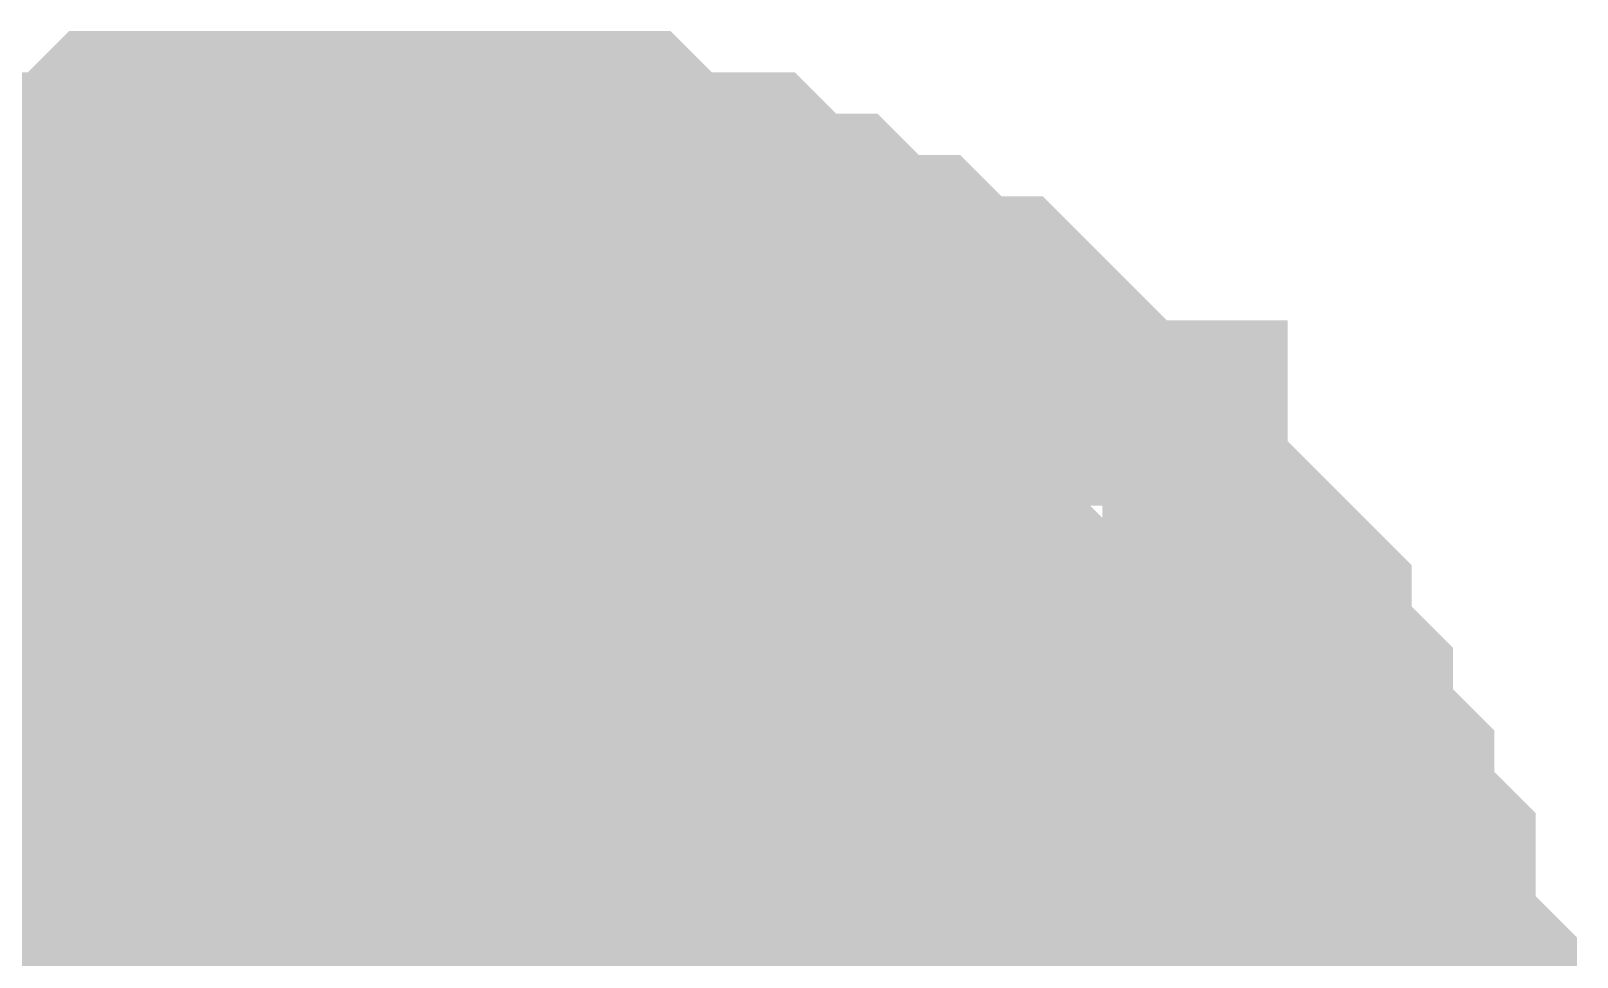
# Model space of a CAD drawing. Header units: inches. Extents: x 0 to 594, y 0 to 420.
# Drawn here: x 482.329 to 483.167, y 135.154 to 135.655 of the extents above; entities that cross this region are included whole.
import ezdxf

# ---------------------------------------------------------------- set-up
doc = ezdxf.new("R2010")
doc.units = ezdxf.units.IN
doc.layers.add('Sheet', color=255, linetype='Continuous')

msp = doc.modelspace()

# ---------------------------------------------------------------- linework, layer by layer
at = {"layer": 'Sheet'}
for points in [[(482.16584, 135.37116, 0.29972, 0.29972, 0), (482.18824, 135.39356, 0.29972, 0.29972, 0), (482.21063, 135.41596, 0.29972, 0.29972, 0), (482.23303, 135.41596, 0.29972, 0.29972, 0), (482.25543, 135.43835, 0.29972, 0.29972, 0), (482.27783, 135.43835, 0.29972, 0.29972, 0), (482.30023, 135.46075, 0.29972, 0.29972, 0), (482.32263, 135.46075, 0.29972, 0.29972, 0), (482.32263, 135.48315, 0.29972, 0.29972, 0), (482.36742, 135.48315, 0.29972, 0.29972, 0), (482.38982, 135.48315, 0.29972, 0.29972, 0), (482.41222, 135.50555, 0.29972, 0.29972, 0), (482.43462, 135.50555, 0.29972, 0.29972, 0), (482.45701, 135.50555, 0.29972, 0.29972, 0), (482.47941, 135.50555, 0.29972, 0.29972, 0), (482.50181, 135.50555, 0.29972, 0.29972, 0)], [(482.16584, 135.37116, 0.29972, 0.29972, 0), (482.18824, 135.39356, 0.29972, 0.29972, 0), (482.21063, 135.41596, 0.29972, 0.29972, 0), (482.23303, 135.41596, 0.29972, 0.29972, 0), (482.25543, 135.43835, 0.29972, 0.29972, 0), (482.27783, 135.43835, 0.29972, 0.29972, 0), (482.30023, 135.46075, 0.29972, 0.29972, 0), (482.32263, 135.46075, 0.29972, 0.29972, 0), (482.32263, 135.48315, 0.29972, 0.29972, 0), (482.36742, 135.48315, 0.29972, 0.29972, 0), (482.38982, 135.48315, 0.29972, 0.29972, 0), (482.41222, 135.50555, 0.29972, 0.29972, 0), (482.43462, 135.50555, 0.29972, 0.29972, 0), (482.45701, 135.50555, 0.29972, 0.29972, 0), (482.47941, 135.50555, 0.29972, 0.29972, 0), (482.50181, 135.50555, 0.29972, 0.29972, 0)], [(482.16584, 135.37116, 0.29972, 0.29972, 0), (482.18824, 135.39356, 0.29972, 0.29972, 0), (482.21063, 135.41596, 0.29972, 0.29972, 0), (482.23303, 135.41596, 0.29972, 0.29972, 0), (482.25543, 135.43835, 0.29972, 0.29972, 0), (482.27783, 135.43835, 0.29972, 0.29972, 0), (482.30023, 135.46075, 0.29972, 0.29972, 0), (482.32263, 135.46075, 0.29972, 0.29972, 0), (482.32263, 135.48315, 0.29972, 0.29972, 0), (482.36742, 135.48315, 0.29972, 0.29972, 0), (482.38982, 135.48315, 0.29972, 0.29972, 0), (482.41222, 135.50555, 0.29972, 0.29972, 0), (482.43462, 135.50555, 0.29972, 0.29972, 0), (482.45701, 135.50555, 0.29972, 0.29972, 0), (482.47941, 135.50555, 0.29972, 0.29972, 0), (482.50181, 135.50555, 0.29972, 0.29972, 0)], [(482.16584, 135.37116, 0.29972, 0.29972, 0), (482.18824, 135.39356, 0.29972, 0.29972, 0), (482.21063, 135.41596, 0.29972, 0.29972, 0), (482.23303, 135.41596, 0.29972, 0.29972, 0), (482.25543, 135.43835, 0.29972, 0.29972, 0), (482.27783, 135.43835, 0.29972, 0.29972, 0), (482.30023, 135.46075, 0.29972, 0.29972, 0), (482.32263, 135.46075, 0.29972, 0.29972, 0), (482.32263, 135.48315, 0.29972, 0.29972, 0), (482.36742, 135.48315, 0.29972, 0.29972, 0), (482.38982, 135.48315, 0.29972, 0.29972, 0), (482.41222, 135.50555, 0.29972, 0.29972, 0), (482.43462, 135.50555, 0.29972, 0.29972, 0), (482.45701, 135.50555, 0.29972, 0.29972, 0), (482.47941, 135.50555, 0.29972, 0.29972, 0), (482.50181, 135.50555, 0.29972, 0.29972, 0)], [(482.16584, 135.37116, 0.29972, 0.29972, 0), (482.18824, 135.39356, 0.29972, 0.29972, 0), (482.21063, 135.41596, 0.29972, 0.29972, 0), (482.23303, 135.41596, 0.29972, 0.29972, 0), (482.25543, 135.43835, 0.29972, 0.29972, 0), (482.27783, 135.43835, 0.29972, 0.29972, 0), (482.30023, 135.46075, 0.29972, 0.29972, 0), (482.32263, 135.46075, 0.29972, 0.29972, 0), (482.32263, 135.48315, 0.29972, 0.29972, 0), (482.36742, 135.48315, 0.29972, 0.29972, 0), (482.38982, 135.48315, 0.29972, 0.29972, 0), (482.41222, 135.50555, 0.29972, 0.29972, 0), (482.43462, 135.50555, 0.29972, 0.29972, 0), (482.45701, 135.50555, 0.29972, 0.29972, 0), (482.47941, 135.50555, 0.29972, 0.29972, 0), (482.50181, 135.50555, 0.29972, 0.29972, 0)], [(482.50181, 135.50555, 0.29972, 0.29972, 0), (482.50181, 135.50555, 0.29972, 0.29972, 0)], [(482.50181, 135.50555, 0.29972, 0.29972, 0), (482.52421, 135.50555, 0.29972, 0.29972, 0), (482.54661, 135.50555, 0.29972, 0.29972, 0), (482.5914, 135.50555, 0.29972, 0.29972, 0), (482.6138, 135.50555, 0.29972, 0.29972, 0), (482.6362, 135.48315, 0.29972, 0.29972, 0), (482.6586, 135.48315, 0.29972, 0.29972, 0), (482.681, 135.48315, 0.29972, 0.29972, 0), (482.70339, 135.46075, 0.29972, 0.29972, 0), (482.72579, 135.46075, 0.29972, 0.29972, 0), (482.74819, 135.43835, 0.29972, 0.29972, 0), (482.77059, 135.43835, 0.29972, 0.29972, 0), (482.79299, 135.41596, 0.29972, 0.29972, 0), (482.81539, 135.41596, 0.29972, 0.29972, 0), (482.83778, 135.39356, 0.29972, 0.29972, 0), (482.86018, 135.37116, 0.29972, 0.29972, 0), (482.86018, 135.34876, 0.29972, 0.29972, 0), (482.88258, 135.34876, 0.29972, 0.29972, 0), (482.90498, 135.32637, 0.29972, 0.29972, 0), (482.92738, 135.30397, 0.29972, 0.29972, 0), (482.92738, 135.28157, 0.29972, 0.29972, 0), (482.94977, 135.25917, 0.29972, 0.29972, 0), (482.94977, 135.23677, 0.29972, 0.29972, 0), (482.97217, 135.21438, 0.29972, 0.29972, 0), (482.97217, 135.19198, 0.29972, 0.29972, 0), (482.99457, 135.16958, 0.29972, 0.29972, 0), (482.99457, 135.14718, 0.29972, 0.29972, 0), (482.99457, 135.12479, 0.29972, 0.29972, 0), (483.01697, 135.10239, 0.29972, 0.29972, 0), (483.01697, 135.07999, 0.29972, 0.29972, 0), (483.01697, 135.0352, 0.29972, 0.29972, 0), (483.01697, 135.0128, 0.29972, 0.29972, 0), (483.01697, 134.9904, 0.29972, 0.29972, 0)], [(482.50181, 135.50555, 0.29972, 0.29972, 0), (482.50181, 135.50555, 0.29972, 0.29972, 0)], [(482.50181, 135.50555, 0.29972, 0.29972, 0), (482.52421, 135.50555, 0.29972, 0.29972, 0), (482.54661, 135.50555, 0.29972, 0.29972, 0), (482.5914, 135.50555, 0.29972, 0.29972, 0), (482.6138, 135.50555, 0.29972, 0.29972, 0), (482.6362, 135.48315, 0.29972, 0.29972, 0), (482.6586, 135.48315, 0.29972, 0.29972, 0), (482.681, 135.48315, 0.29972, 0.29972, 0), (482.70339, 135.46075, 0.29972, 0.29972, 0), (482.72579, 135.46075, 0.29972, 0.29972, 0), (482.74819, 135.43835, 0.29972, 0.29972, 0), (482.77059, 135.43835, 0.29972, 0.29972, 0), (482.79299, 135.41596, 0.29972, 0.29972, 0), (482.81539, 135.41596, 0.29972, 0.29972, 0), (482.83778, 135.39356, 0.29972, 0.29972, 0), (482.86018, 135.37116, 0.29972, 0.29972, 0), (482.86018, 135.34876, 0.29972, 0.29972, 0), (482.88258, 135.34876, 0.29972, 0.29972, 0), (482.90498, 135.32637, 0.29972, 0.29972, 0), (482.92738, 135.30397, 0.29972, 0.29972, 0), (482.92738, 135.28157, 0.29972, 0.29972, 0), (482.94977, 135.25917, 0.29972, 0.29972, 0), (482.94977, 135.23677, 0.29972, 0.29972, 0), (482.97217, 135.21438, 0.29972, 0.29972, 0), (482.97217, 135.19198, 0.29972, 0.29972, 0), (482.99457, 135.16958, 0.29972, 0.29972, 0), (482.99457, 135.14718, 0.29972, 0.29972, 0), (482.99457, 135.12479, 0.29972, 0.29972, 0), (483.01697, 135.10239, 0.29972, 0.29972, 0), (483.01697, 135.07999, 0.29972, 0.29972, 0), (483.01697, 135.0352, 0.29972, 0.29972, 0), (483.01697, 135.0128, 0.29972, 0.29972, 0), (483.01697, 134.9904, 0.29972, 0.29972, 0)], [(482.50181, 135.50555, 0.29972, 0.29972, 0), (482.50181, 135.50555, 0.29972, 0.29972, 0)], [(482.50181, 135.50555, 0.29972, 0.29972, 0), (482.52421, 135.50555, 0.29972, 0.29972, 0), (482.54661, 135.50555, 0.29972, 0.29972, 0), (482.5914, 135.50555, 0.29972, 0.29972, 0), (482.6138, 135.50555, 0.29972, 0.29972, 0), (482.6362, 135.48315, 0.29972, 0.29972, 0), (482.6586, 135.48315, 0.29972, 0.29972, 0), (482.681, 135.48315, 0.29972, 0.29972, 0), (482.70339, 135.46075, 0.29972, 0.29972, 0), (482.72579, 135.46075, 0.29972, 0.29972, 0), (482.74819, 135.43835, 0.29972, 0.29972, 0), (482.77059, 135.43835, 0.29972, 0.29972, 0), (482.79299, 135.41596, 0.29972, 0.29972, 0), (482.81539, 135.41596, 0.29972, 0.29972, 0), (482.83778, 135.39356, 0.29972, 0.29972, 0), (482.86018, 135.37116, 0.29972, 0.29972, 0), (482.86018, 135.34876, 0.29972, 0.29972, 0), (482.88258, 135.34876, 0.29972, 0.29972, 0), (482.90498, 135.32637, 0.29972, 0.29972, 0), (482.92738, 135.30397, 0.29972, 0.29972, 0), (482.92738, 135.28157, 0.29972, 0.29972, 0), (482.94977, 135.25917, 0.29972, 0.29972, 0), (482.94977, 135.23677, 0.29972, 0.29972, 0), (482.97217, 135.21438, 0.29972, 0.29972, 0), (482.97217, 135.19198, 0.29972, 0.29972, 0), (482.99457, 135.16958, 0.29972, 0.29972, 0), (482.99457, 135.14718, 0.29972, 0.29972, 0), (482.99457, 135.12479, 0.29972, 0.29972, 0), (483.01697, 135.10239, 0.29972, 0.29972, 0), (483.01697, 135.07999, 0.29972, 0.29972, 0), (483.01697, 135.0352, 0.29972, 0.29972, 0), (483.01697, 135.0128, 0.29972, 0.29972, 0), (483.01697, 134.9904, 0.29972, 0.29972, 0)], [(482.50181, 135.50555, 0.29972, 0.29972, 0), (482.50181, 135.50555, 0.29972, 0.29972, 0)], [(482.50181, 135.50555, 0.29972, 0.29972, 0), (482.52421, 135.50555, 0.29972, 0.29972, 0), (482.54661, 135.50555, 0.29972, 0.29972, 0), (482.5914, 135.50555, 0.29972, 0.29972, 0), (482.6138, 135.50555, 0.29972, 0.29972, 0), (482.6362, 135.48315, 0.29972, 0.29972, 0), (482.6586, 135.48315, 0.29972, 0.29972, 0), (482.681, 135.48315, 0.29972, 0.29972, 0), (482.70339, 135.46075, 0.29972, 0.29972, 0), (482.72579, 135.46075, 0.29972, 0.29972, 0), (482.74819, 135.43835, 0.29972, 0.29972, 0), (482.77059, 135.43835, 0.29972, 0.29972, 0), (482.79299, 135.41596, 0.29972, 0.29972, 0), (482.81539, 135.41596, 0.29972, 0.29972, 0), (482.83778, 135.39356, 0.29972, 0.29972, 0), (482.86018, 135.37116, 0.29972, 0.29972, 0), (482.86018, 135.34876, 0.29972, 0.29972, 0), (482.88258, 135.34876, 0.29972, 0.29972, 0), (482.90498, 135.32637, 0.29972, 0.29972, 0), (482.92738, 135.30397, 0.29972, 0.29972, 0), (482.92738, 135.28157, 0.29972, 0.29972, 0), (482.94977, 135.25917, 0.29972, 0.29972, 0), (482.94977, 135.23677, 0.29972, 0.29972, 0), (482.97217, 135.21438, 0.29972, 0.29972, 0), (482.97217, 135.19198, 0.29972, 0.29972, 0), (482.99457, 135.16958, 0.29972, 0.29972, 0), (482.99457, 135.14718, 0.29972, 0.29972, 0), (482.99457, 135.12479, 0.29972, 0.29972, 0), (483.01697, 135.10239, 0.29972, 0.29972, 0), (483.01697, 135.07999, 0.29972, 0.29972, 0), (483.01697, 135.0352, 0.29972, 0.29972, 0), (483.01697, 135.0128, 0.29972, 0.29972, 0), (483.01697, 134.9904, 0.29972, 0.29972, 0)], [(482.50181, 135.50555, 0.29972, 0.29972, 0), (482.50181, 135.50555, 0.29972, 0.29972, 0)], [(482.50181, 135.50555, 0.29972, 0.29972, 0), (482.52421, 135.50555, 0.29972, 0.29972, 0), (482.54661, 135.50555, 0.29972, 0.29972, 0), (482.5914, 135.50555, 0.29972, 0.29972, 0), (482.6138, 135.50555, 0.29972, 0.29972, 0), (482.6362, 135.48315, 0.29972, 0.29972, 0), (482.6586, 135.48315, 0.29972, 0.29972, 0), (482.681, 135.48315, 0.29972, 0.29972, 0), (482.70339, 135.46075, 0.29972, 0.29972, 0), (482.72579, 135.46075, 0.29972, 0.29972, 0), (482.74819, 135.43835, 0.29972, 0.29972, 0), (482.77059, 135.43835, 0.29972, 0.29972, 0), (482.79299, 135.41596, 0.29972, 0.29972, 0), (482.81539, 135.41596, 0.29972, 0.29972, 0), (482.83778, 135.39356, 0.29972, 0.29972, 0), (482.86018, 135.37116, 0.29972, 0.29972, 0), (482.86018, 135.34876, 0.29972, 0.29972, 0), (482.88258, 135.34876, 0.29972, 0.29972, 0), (482.90498, 135.32637, 0.29972, 0.29972, 0), (482.92738, 135.30397, 0.29972, 0.29972, 0), (482.92738, 135.28157, 0.29972, 0.29972, 0), (482.94977, 135.25917, 0.29972, 0.29972, 0), (482.94977, 135.23677, 0.29972, 0.29972, 0), (482.97217, 135.21438, 0.29972, 0.29972, 0), (482.97217, 135.19198, 0.29972, 0.29972, 0), (482.99457, 135.16958, 0.29972, 0.29972, 0), (482.99457, 135.14718, 0.29972, 0.29972, 0), (482.99457, 135.12479, 0.29972, 0.29972, 0), (483.01697, 135.10239, 0.29972, 0.29972, 0), (483.01697, 135.07999, 0.29972, 0.29972, 0), (483.01697, 135.0352, 0.29972, 0.29972, 0), (483.01697, 135.0128, 0.29972, 0.29972, 0), (483.01697, 134.9904, 0.29972, 0.29972, 0)], [(482.27783, 135.43835, 0.09906, 0.09906, 0), (482.30023, 135.46075, 0.09906, 0.09906, 0), (482.32263, 135.46075, 0.09906, 0.09906, 0), (482.32263, 135.48315, 0.09906, 0.09906, 0), (482.36742, 135.48315, 0.09906, 0.09906, 0), (482.38982, 135.48315, 0.09906, 0.09906, 0), (482.41222, 135.50555, 0.09906, 0.09906, 0), (482.43462, 135.50555, 0.09906, 0.09906, 0), (482.45701, 135.50555, 0.09906, 0.09906, 0), (482.47941, 135.50555, 0.09906, 0.09906, 0), (482.50181, 135.50555, 0.09906, 0.09906, 0)], [(482.27783, 135.43835, 0.09906, 0.09906, 0), (482.30023, 135.46075, 0.09906, 0.09906, 0), (482.32263, 135.46075, 0.09906, 0.09906, 0), (482.32263, 135.48315, 0.09906, 0.09906, 0), (482.36742, 135.48315, 0.09906, 0.09906, 0), (482.38982, 135.48315, 0.09906, 0.09906, 0), (482.41222, 135.50555, 0.09906, 0.09906, 0), (482.43462, 135.50555, 0.09906, 0.09906, 0), (482.45701, 135.50555, 0.09906, 0.09906, 0), (482.47941, 135.50555, 0.09906, 0.09906, 0), (482.50181, 135.50555, 0.09906, 0.09906, 0)], [(482.27783, 135.43835, 0.09906, 0.09906, 0), (482.30023, 135.46075, 0.09906, 0.09906, 0), (482.32263, 135.46075, 0.09906, 0.09906, 0), (482.32263, 135.48315, 0.09906, 0.09906, 0), (482.36742, 135.48315, 0.09906, 0.09906, 0), (482.38982, 135.48315, 0.09906, 0.09906, 0), (482.41222, 135.50555, 0.09906, 0.09906, 0), (482.43462, 135.50555, 0.09906, 0.09906, 0), (482.45701, 135.50555, 0.09906, 0.09906, 0), (482.47941, 135.50555, 0.09906, 0.09906, 0), (482.50181, 135.50555, 0.09906, 0.09906, 0)], [(482.27783, 135.43835, 0.09906, 0.09906, 0), (482.30023, 135.46075, 0.09906, 0.09906, 0), (482.32263, 135.46075, 0.09906, 0.09906, 0), (482.32263, 135.48315, 0.09906, 0.09906, 0), (482.36742, 135.48315, 0.09906, 0.09906, 0), (482.38982, 135.48315, 0.09906, 0.09906, 0), (482.41222, 135.50555, 0.09906, 0.09906, 0), (482.43462, 135.50555, 0.09906, 0.09906, 0), (482.45701, 135.50555, 0.09906, 0.09906, 0), (482.47941, 135.50555, 0.09906, 0.09906, 0), (482.50181, 135.50555, 0.09906, 0.09906, 0)], [(482.27783, 135.43835, 0.09906, 0.09906, 0), (482.30023, 135.46075, 0.09906, 0.09906, 0), (482.32263, 135.46075, 0.09906, 0.09906, 0), (482.32263, 135.48315, 0.09906, 0.09906, 0), (482.36742, 135.48315, 0.09906, 0.09906, 0), (482.38982, 135.48315, 0.09906, 0.09906, 0), (482.41222, 135.50555, 0.09906, 0.09906, 0), (482.43462, 135.50555, 0.09906, 0.09906, 0), (482.45701, 135.50555, 0.09906, 0.09906, 0), (482.47941, 135.50555, 0.09906, 0.09906, 0), (482.50181, 135.50555, 0.09906, 0.09906, 0)], [(482.50181, 135.50555, 0.09906, 0.09906, 0), (482.50181, 135.50555, 0.09906, 0.09906, 0)], [(482.50181, 135.50555, 0.09906, 0.09906, 0), (482.52421, 135.50555, 0.09906, 0.09906, 0), (482.54661, 135.50555, 0.09906, 0.09906, 0), (482.5914, 135.50555, 0.09906, 0.09906, 0), (482.6138, 135.50555, 0.09906, 0.09906, 0), (482.6362, 135.48315, 0.09906, 0.09906, 0), (482.6586, 135.48315, 0.09906, 0.09906, 0), (482.681, 135.48315, 0.09906, 0.09906, 0), (482.70339, 135.46075, 0.09906, 0.09906, 0), (482.72579, 135.46075, 0.09906, 0.09906, 0), (482.74819, 135.43835, 0.09906, 0.09906, 0), (482.77059, 135.43835, 0.09906, 0.09906, 0), (482.79299, 135.41596, 0.09906, 0.09906, 0), (482.81539, 135.41596, 0.09906, 0.09906, 0), (482.83778, 135.39356, 0.09906, 0.09906, 0), (482.86018, 135.37116, 0.09906, 0.09906, 0), (482.86018, 135.34876, 0.09906, 0.09906, 0), (482.88258, 135.34876, 0.09906, 0.09906, 0), (482.90498, 135.32637, 0.09906, 0.09906, 0), (482.92738, 135.30397, 0.09906, 0.09906, 0), (482.92738, 135.28157, 0.09906, 0.09906, 0), (482.94977, 135.25917, 0.09906, 0.09906, 0), (482.94977, 135.23677, 0.09906, 0.09906, 0), (482.97217, 135.21438, 0.09906, 0.09906, 0), (482.97217, 135.19198, 0.09906, 0.09906, 0), (482.99457, 135.16958, 0.09906, 0.09906, 0), (482.99457, 135.14718, 0.09906, 0.09906, 0), (482.99457, 135.12479, 0.09906, 0.09906, 0), (483.01697, 135.10239, 0.09906, 0.09906, 0)], [(482.50181, 135.50555, 0.09906, 0.09906, 0), (482.50181, 135.50555, 0.09906, 0.09906, 0)], [(482.50181, 135.50555, 0.09906, 0.09906, 0), (482.52421, 135.50555, 0.09906, 0.09906, 0), (482.54661, 135.50555, 0.09906, 0.09906, 0), (482.5914, 135.50555, 0.09906, 0.09906, 0), (482.6138, 135.50555, 0.09906, 0.09906, 0), (482.6362, 135.48315, 0.09906, 0.09906, 0), (482.6586, 135.48315, 0.09906, 0.09906, 0), (482.681, 135.48315, 0.09906, 0.09906, 0), (482.70339, 135.46075, 0.09906, 0.09906, 0), (482.72579, 135.46075, 0.09906, 0.09906, 0), (482.74819, 135.43835, 0.09906, 0.09906, 0), (482.77059, 135.43835, 0.09906, 0.09906, 0), (482.79299, 135.41596, 0.09906, 0.09906, 0), (482.81539, 135.41596, 0.09906, 0.09906, 0), (482.83778, 135.39356, 0.09906, 0.09906, 0), (482.86018, 135.37116, 0.09906, 0.09906, 0), (482.86018, 135.34876, 0.09906, 0.09906, 0), (482.88258, 135.34876, 0.09906, 0.09906, 0), (482.90498, 135.32637, 0.09906, 0.09906, 0), (482.92738, 135.30397, 0.09906, 0.09906, 0), (482.92738, 135.28157, 0.09906, 0.09906, 0), (482.94977, 135.25917, 0.09906, 0.09906, 0), (482.94977, 135.23677, 0.09906, 0.09906, 0), (482.97217, 135.21438, 0.09906, 0.09906, 0), (482.97217, 135.19198, 0.09906, 0.09906, 0), (482.99457, 135.16958, 0.09906, 0.09906, 0), (482.99457, 135.14718, 0.09906, 0.09906, 0), (482.99457, 135.12479, 0.09906, 0.09906, 0), (483.01697, 135.10239, 0.09906, 0.09906, 0)], [(482.50181, 135.50555, 0.09906, 0.09906, 0), (482.50181, 135.50555, 0.09906, 0.09906, 0)], [(482.50181, 135.50555, 0.09906, 0.09906, 0), (482.52421, 135.50555, 0.09906, 0.09906, 0), (482.54661, 135.50555, 0.09906, 0.09906, 0), (482.5914, 135.50555, 0.09906, 0.09906, 0), (482.6138, 135.50555, 0.09906, 0.09906, 0), (482.6362, 135.48315, 0.09906, 0.09906, 0), (482.6586, 135.48315, 0.09906, 0.09906, 0), (482.681, 135.48315, 0.09906, 0.09906, 0), (482.70339, 135.46075, 0.09906, 0.09906, 0), (482.72579, 135.46075, 0.09906, 0.09906, 0), (482.74819, 135.43835, 0.09906, 0.09906, 0), (482.77059, 135.43835, 0.09906, 0.09906, 0), (482.79299, 135.41596, 0.09906, 0.09906, 0), (482.81539, 135.41596, 0.09906, 0.09906, 0), (482.83778, 135.39356, 0.09906, 0.09906, 0), (482.86018, 135.37116, 0.09906, 0.09906, 0), (482.86018, 135.34876, 0.09906, 0.09906, 0), (482.88258, 135.34876, 0.09906, 0.09906, 0), (482.90498, 135.32637, 0.09906, 0.09906, 0), (482.92738, 135.30397, 0.09906, 0.09906, 0), (482.92738, 135.28157, 0.09906, 0.09906, 0), (482.94977, 135.25917, 0.09906, 0.09906, 0), (482.94977, 135.23677, 0.09906, 0.09906, 0), (482.97217, 135.21438, 0.09906, 0.09906, 0), (482.97217, 135.19198, 0.09906, 0.09906, 0), (482.99457, 135.16958, 0.09906, 0.09906, 0), (482.99457, 135.14718, 0.09906, 0.09906, 0), (482.99457, 135.12479, 0.09906, 0.09906, 0), (483.01697, 135.10239, 0.09906, 0.09906, 0)], [(482.50181, 135.50555, 0.09906, 0.09906, 0), (482.50181, 135.50555, 0.09906, 0.09906, 0)], [(482.50181, 135.50555, 0.09906, 0.09906, 0), (482.52421, 135.50555, 0.09906, 0.09906, 0), (482.54661, 135.50555, 0.09906, 0.09906, 0), (482.5914, 135.50555, 0.09906, 0.09906, 0), (482.6138, 135.50555, 0.09906, 0.09906, 0), (482.6362, 135.48315, 0.09906, 0.09906, 0), (482.6586, 135.48315, 0.09906, 0.09906, 0), (482.681, 135.48315, 0.09906, 0.09906, 0), (482.70339, 135.46075, 0.09906, 0.09906, 0), (482.72579, 135.46075, 0.09906, 0.09906, 0), (482.74819, 135.43835, 0.09906, 0.09906, 0), (482.77059, 135.43835, 0.09906, 0.09906, 0), (482.79299, 135.41596, 0.09906, 0.09906, 0), (482.81539, 135.41596, 0.09906, 0.09906, 0), (482.83778, 135.39356, 0.09906, 0.09906, 0), (482.86018, 135.37116, 0.09906, 0.09906, 0), (482.86018, 135.34876, 0.09906, 0.09906, 0), (482.88258, 135.34876, 0.09906, 0.09906, 0), (482.90498, 135.32637, 0.09906, 0.09906, 0), (482.92738, 135.30397, 0.09906, 0.09906, 0), (482.92738, 135.28157, 0.09906, 0.09906, 0), (482.94977, 135.25917, 0.09906, 0.09906, 0), (482.94977, 135.23677, 0.09906, 0.09906, 0), (482.97217, 135.21438, 0.09906, 0.09906, 0), (482.97217, 135.19198, 0.09906, 0.09906, 0), (482.99457, 135.16958, 0.09906, 0.09906, 0), (482.99457, 135.14718, 0.09906, 0.09906, 0), (482.99457, 135.12479, 0.09906, 0.09906, 0), (483.01697, 135.10239, 0.09906, 0.09906, 0)], [(482.50181, 135.50555, 0.09906, 0.09906, 0), (482.50181, 135.50555, 0.09906, 0.09906, 0)], [(482.50181, 135.50555, 0.09906, 0.09906, 0), (482.52421, 135.50555, 0.09906, 0.09906, 0), (482.54661, 135.50555, 0.09906, 0.09906, 0), (482.5914, 135.50555, 0.09906, 0.09906, 0), (482.6138, 135.50555, 0.09906, 0.09906, 0), (482.6362, 135.48315, 0.09906, 0.09906, 0), (482.6586, 135.48315, 0.09906, 0.09906, 0), (482.681, 135.48315, 0.09906, 0.09906, 0), (482.70339, 135.46075, 0.09906, 0.09906, 0), (482.72579, 135.46075, 0.09906, 0.09906, 0), (482.74819, 135.43835, 0.09906, 0.09906, 0), (482.77059, 135.43835, 0.09906, 0.09906, 0), (482.79299, 135.41596, 0.09906, 0.09906, 0), (482.81539, 135.41596, 0.09906, 0.09906, 0), (482.83778, 135.39356, 0.09906, 0.09906, 0), (482.86018, 135.37116, 0.09906, 0.09906, 0), (482.86018, 135.34876, 0.09906, 0.09906, 0), (482.88258, 135.34876, 0.09906, 0.09906, 0), (482.90498, 135.32637, 0.09906, 0.09906, 0), (482.92738, 135.30397, 0.09906, 0.09906, 0), (482.92738, 135.28157, 0.09906, 0.09906, 0), (482.94977, 135.25917, 0.09906, 0.09906, 0), (482.94977, 135.23677, 0.09906, 0.09906, 0), (482.97217, 135.21438, 0.09906, 0.09906, 0), (482.97217, 135.19198, 0.09906, 0.09906, 0), (482.99457, 135.16958, 0.09906, 0.09906, 0), (482.99457, 135.14718, 0.09906, 0.09906, 0), (482.99457, 135.12479, 0.09906, 0.09906, 0), (483.01697, 135.10239, 0.09906, 0.09906, 0)]]:
    msp.add_lwpolyline(points, format="xyseb", dxfattribs=at)
msp.add_lwpolyline([(482.24602, 135, 0.508, 0.508, 1), (482.75402, 135, 0.508, 0.508, 1)], format="xyseb", close=True, dxfattribs=at)

doc.saveas('drawing.dxf')
